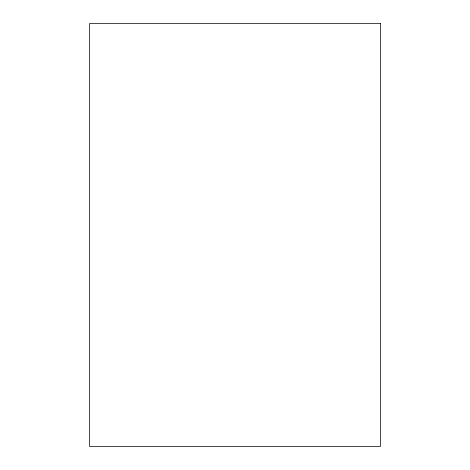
<?xml version="1.0" encoding="UTF-8"?>
<svg xmlns="http://www.w3.org/2000/svg" width="470" height="470" viewBox="0 0 470 470"><rect width="100%" height="100%" fill="white"/><g stroke="black" fill="none" stroke-linecap="round" stroke-linejoin="round"><path stroke-width="0.7" d="M380.406 23.5L89.594 23.5L89.594 446.5L380.406 446.5L380.406 23.5"/></g></svg>
